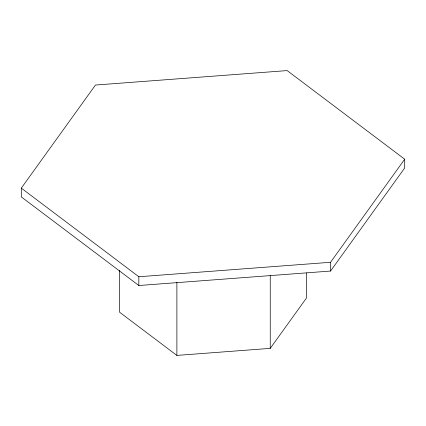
<?xml version="1.0" encoding="UTF-8"?>
<svg xmlns="http://www.w3.org/2000/svg" width="426" height="426" viewBox="0 0 426 426"><rect width="100%" height="100%" fill="white"/><g stroke="black" fill="none" stroke-linecap="round" stroke-linejoin="round"><path stroke-width="0.64" d="M21.3 188.127L95.456 85.051L287.156 70.588L404.7 159.202L404.7 167.972L330.544 271.053L138.844 285.516L21.3 196.897L21.3 188.127L138.844 276.746L330.544 262.283L404.7 159.202M119.637 270.446L119.637 312.253L176.886 355.412L270.244 348.372L306.363 298.168L306.363 272.949M330.544 262.283L330.544 271.053M270.244 275.366L270.244 348.372M176.886 282.411L176.886 355.412M138.844 276.746L138.844 285.516"/></g></svg>
